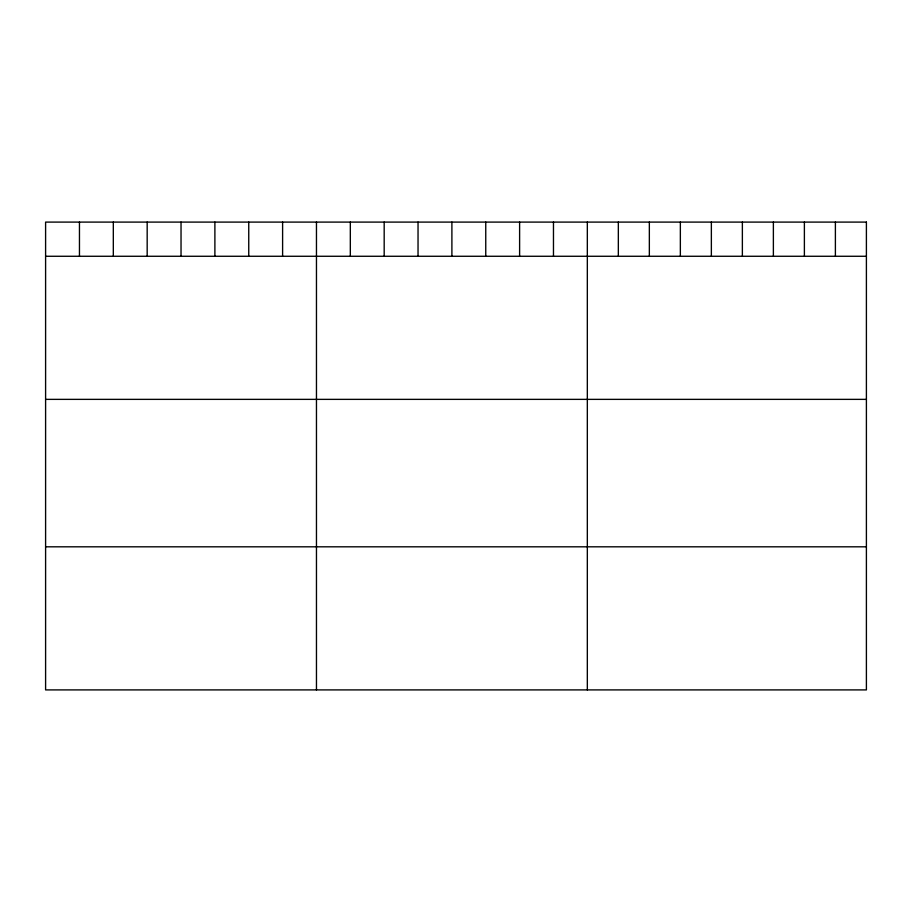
<?xml version="1.0" encoding="UTF-8"?>
<svg xmlns="http://www.w3.org/2000/svg" width="912" height="912" viewBox="0 0 912 912"><rect width="100%" height="100%" fill="white"/><g stroke="black" fill="none" stroke-linecap="round" stroke-linejoin="round"><path stroke-width="1.37" d="M45.6 256.272L866.4 256.272M45.6 399.365L866.4 399.365M45.6 546.812L866.4 546.812M835.392 222.095L835.392 256.272M804.384 222.095L804.384 256.272M773.376 222.095L773.376 256.272M742.368 222.095L742.368 256.272M711.36 222.095L711.36 256.272M680.352 222.095L680.352 256.272M649.344 222.095L649.344 256.272M618.336 222.095L618.336 256.272M587.328 222.095L587.328 689.905M553.47 222.095L553.47 256.272M519.612 222.095L519.612 256.272M485.754 222.095L485.754 256.272M451.896 222.095L451.896 256.272M418.038 222.095L418.038 256.272M384.18 222.095L384.18 256.272M350.322 222.095L350.322 256.272M316.464 222.095L316.464 689.905M282.606 222.095L282.606 256.272M248.748 222.095L248.748 256.272M214.89 222.095L214.89 256.272M181.032 222.095L181.032 256.272M147.174 222.095L147.174 256.272M113.316 222.095L113.316 256.272M79.458 222.095L79.458 256.272M866.4 222.095L45.6 222.095L45.6 689.905L866.4 689.905L866.4 222.095"/></g></svg>
